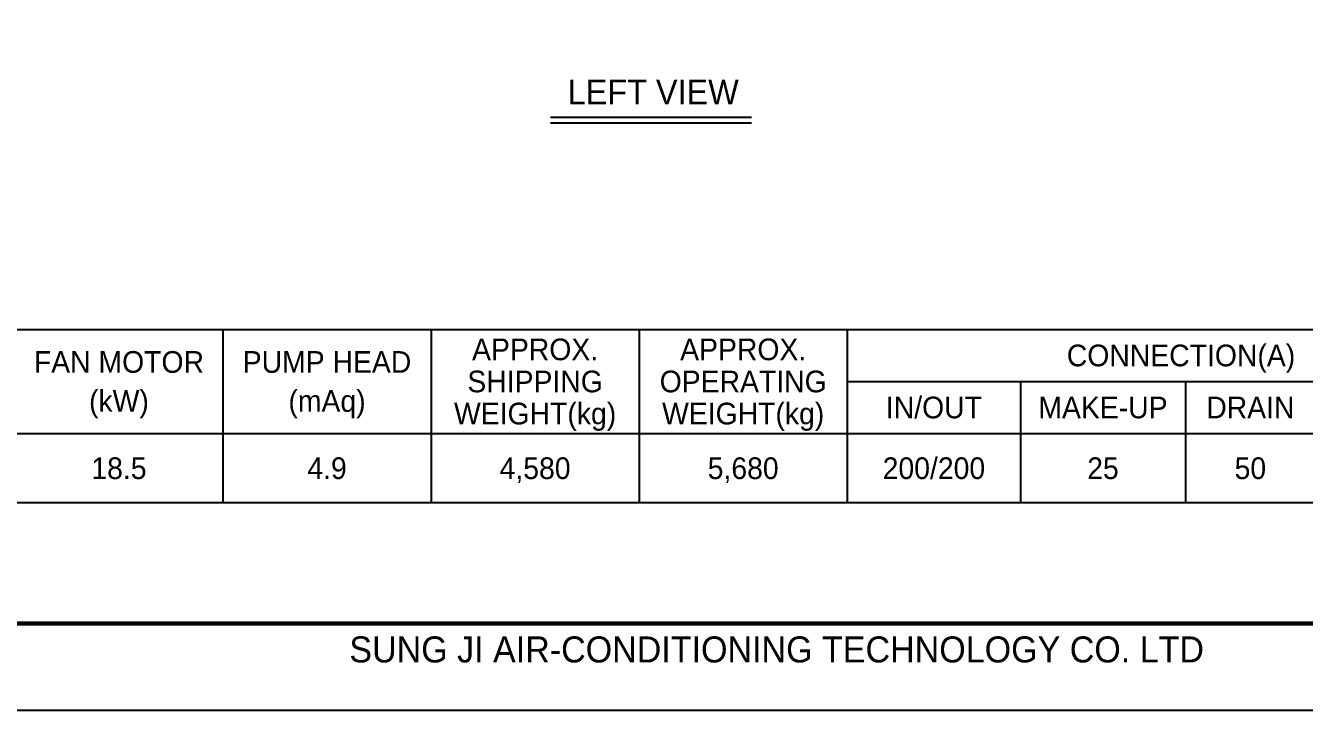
# Model space of a CAD drawing. Header units: millimetres. Extents: x -17070 to 40435, y -291348 to 29674.
# Drawn here: x 18879 to 29204, y 8879 to 14405 of the extents above; entities that cross this region are included whole.
import ezdxf
from ezdxf.enums import TextEntityAlignment as Align

# ---------------------------------------------------------------- set-up
doc = ezdxf.new("R2010")
doc.units = ezdxf.units.MM
for name, color, linetype in [('냉각탑_box', 1, 'Continuous'), ('냉각탑_form', 1, 'Continuous'), ('냉각탑_text', 3, 'Continuous')]:
    doc.layers.add(name, color=color, linetype=linetype)
doc.styles.add('돋움', font='Dotum.ttf')

msp = doc.modelspace()

# ---------------------------------------------------------------- linework, layer by layer
at = {"layer": 'Defpoints'}
msp.add_lwpolyline([(11027.8, 29674.2), (40435, 29674.2), (40435, 8879.1), (11027.8, 8879.1)], close=True, dxfattribs=at)
at = {"layer": '냉각탑_box'}
for p, q in [((23116.3, 13666.6), (24739.6, 13666.6)), ((23116.3, 13619.9), (24739.6, 13619.9)), ((20472.5, 11953.6), (20472.5, 10553.6)), ((22152.5, 11953.6), (22152.5, 10553.6)), ((23832.5, 11953.6), (23832.5, 10553.6)), ((25512.5, 11953.6), (25512.5, 10553.6)), ((25512.5, 11533.6), (30902.5, 11533.6)), ((26912.5, 11533.6), (26912.5, 10553.6)), ((28242.5, 11533.6), (28242.5, 10553.6)), ((15852.5, 11113.6), (30902.5, 11113.6))]:
    msp.add_line(p, q, dxfattribs=at)
msp.add_lwpolyline([(15852.5, 11953.6), (30902.5, 11953.6), (30902.5, 10553.6), (15852.5, 10553.6)], close=True, dxfattribs=at)
at = {"layer": '냉각탑_form', "const_width": 35}
msp.add_lwpolyline([(11728, 28974), (11728, 9579.2), (39734.8, 9579.2), (39734.8, 28974)], close=True, dxfattribs=at)

# ---------------------------------------------------------------- texts
at = {"layer": '냉각탑_form', "style": '돋움'}
msp.add_text('SUNG JI AIR-CONDITIONING TECHNOLOGY CO. LTD', height=210.051, dxfattribs=at).set_placement((21492.7, 9266.1))
at = {"layer": '냉각탑_text', "style": '돋움'}
for s, height, p in [('LEFT VIEW', 199.97, (23946.2, 13868.8)), ('APPROX.', 175, (22992.5, 11792.6)), ('APPROX.', 175, (24672.5, 11792.6)), ('FAN MOTOR', 175, (19632.5, 11691.1)), ('PUMP HEAD', 175, (21312.5, 11691.1)), ('CONNECTION(A)', 175, (28207.5, 11743.6)), ('SHIPPING', 175, (22992.5, 11533.6)), ('OPERATING', 175, (24672.5, 11533.6)), ('(kW)', 175, (19632.5, 11376.1)), ('(mAq)', 175, (21312.5, 11376.1)), ('WEIGHT(kg)', 175, (22992.5, 11274.6)), ('WEIGHT(kg)', 175, (24672.5, 11274.6)), ('IN/OUT', 175, (26212.5, 11323.6)), ('MAKE-UP', 175, (27577.5, 11323.6)), ('DRAIN', 175, (28767.5, 11323.6)), ('18.5', 175, (19632.5, 10833.6)), ('4.9', 175, (21312.5, 10833.6)), ('4,580', 175, (22992.5, 10833.6)), ('5,680', 175, (24672.5, 10833.6)), ('200/200', 175, (26212.5, 10833.6)), ('25', 175, (27577.5, 10833.6)), ('50', 175, (28767.5, 10833.6))]:
    msp.add_text(s, height=height, dxfattribs=at).set_placement(p, align=Align.MIDDLE_CENTER)

doc.saveas('drawing.dxf')
